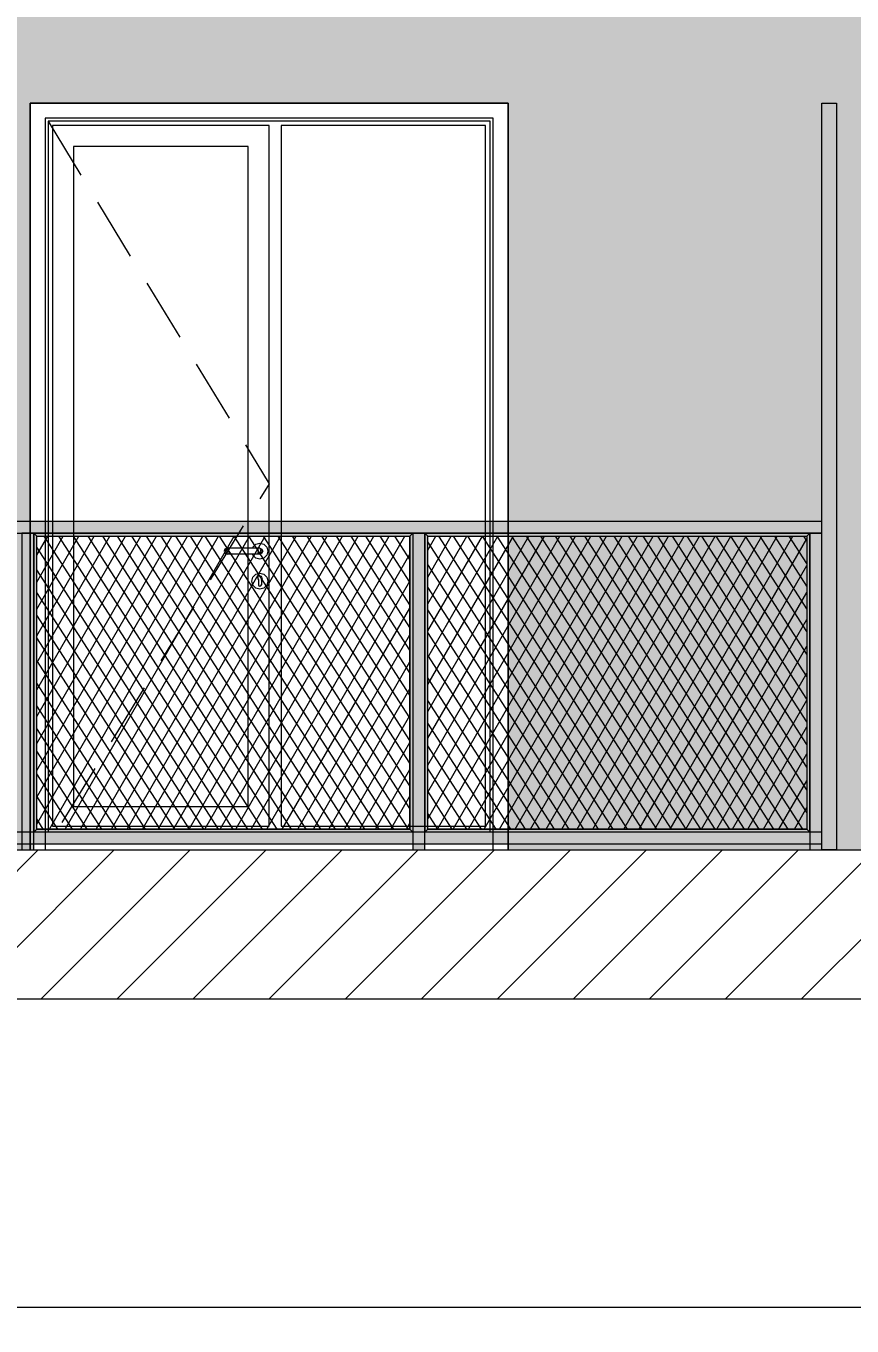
# Model space of a CAD drawing. Header units: metres. Extents: x 476297 to 476657, y 4620828 to 4621206.
# Drawn here: x 476634.682 to 476637.448, y 4621074.352 to 4621078.704 of the extents above; entities that cross this region are included whole.
import ezdxf

# ---------------------------------------------------------------- set-up
doc = ezdxf.new("R2010")
doc.units = ezdxf.units.M
doc.header["$MEASUREMENT"] = 0
doc.linetypes.add('Hidden Line', pattern=[0.3175, 0.211667, -0.105833])
for name, color, linetype in [('2D Drafting - General_Pen_No__7', 7, 'Continuous'), ('New2D Drafting - General', 7, 'Continuous'), ('New2D Drafting - General_Pen_No__30_Pen_No__9_Pen_No__9', 7, 'Continuous'), ('NewStructural - Bearing', 7, 'Continuous'), ('zoma', 7, 'Continuous')]:
    doc.layers.add(name, color=color, linetype=linetype)
doc.styles.add('GENERATED_STYLE_2', font='arial.ttf')
doc.dimstyles.new('GENERATED_STYLE__1', dxfattribs={"dimtxt": 0.2, "dimasz": 0.064421, "dimexe": 0.18, "dimexo": 0.003, "dimgap": 0.09, "dimtad": 1, "dimtih": 1, "dimtoh": 1, "dimzin": 0, "dimdsep": 46, "dimtxsty": 'GENERATED_STYLE_2', "dimblk": 'ARROWHEAD_2', "dimblk1": 'ARROWHEAD_2', "dimblk2": 'ARROWHEAD_2', "dimcen": 0.09, "dimclrd": 142, "dimclre": 142, "dimclrt": 142, "dimadec": 0, "dimazin": 0, "dimtfac": 1, "dimtdec": 4, "dimtmove": 0, "dimatfit": 3, "dimfxl": 1, "dimtolj": 1, "dimtzin": 0, "dimarcsym": 0})
pattern_1 = [(60, (476844.52715, 4621385.791044), (-0.038971143, 0.0225), []), (122.833095, (476844.52715, 4621385.791044), (0.0368060797, 0.01875), [])]

# ---------------------------------------------------------------- blocks, each defined once
blk = doc.blocks.new('*D31', base_point=(476844.5271, 4621385.791))
at = {"layer": 'zoma', "color": 142, "linetype": 'Continuous', "lineweight": 0, "transparency": 16777216}
for p, q in [((476630.6966, 4621074.3518), (476630.6966, 4621074.4789)), ((476637.5966, 4621074.3518), (476637.5966, 4621074.4789)), ((476630.721, 4621074.4577), (476630.6721, 4621074.373)), ((476630.6966, 4621074.4153), (476637.5966, 4621074.4153)), ((476637.621, 4621074.4577), (476637.5721, 4621074.373))]:
    blk.add_line(p, q, dxfattribs=at)
at = {"layer": 'zoma', "color": 142, "lineweight": 0, "transparency": 16777216, "insert": (476633.8805, 4621074.4553), "char_height": 0.2, "attachment_point": 7, "style": 'GENERATED_STYLE_2'}
blk.add_mtext('\\A1;{\\pql;\\fArial CYR|b0|i0|c204|p34;6,90}', dxfattribs=at)
blk = doc.blocks.new('ARROWHEAD_2')
at = {"color": 0, "linetype": 'Continuous', "lineweight": 0}
for p, q in [((0, 0), (-1, 0)), ((-0.378, -0.655), (0.378, 0.655))]:
    blk.add_line(p, q, dxfattribs=at)

msp = doc.modelspace()

# ---------------------------------------------------------------- hatches: boundary and pattern name
at = {"layer": '2D Drafting - General_Pen_No__7', "linetype": 'Continuous', "lineweight": 0}
h = msp.add_hatch(dxfattribs=at)
h.set_pattern_fill('MASONRY_BLOCK', style=0, pattern_type=2)
h.set_pattern_definition([(45, (476844.52715, 4621385.79104), (-0.12727922, 0.12727922), [])])
h.paths.add_polyline_path([(476604.8831, 4621075.4455), (476604.8831, 4621075.9455), (476656.9229, 4621075.9455), (476656.9229, 4621075.4455)])
at = {"layer": 'New2D Drafting - General', "linetype": 'Continuous', "lineweight": 0}
h = msp.add_hatch(dxfattribs=at)
h.set_pattern_fill('BATT_INSULATION', style=0, pattern_type=2)
h.set_pattern_definition(pattern_1)
h.paths.add_polyline_path([(476634.7186, 4621076.9955), (476635.9676, 4621076.9955), (476635.9676, 4621076.0155), (476634.7186, 4621076.0155)])
h = msp.add_hatch(dxfattribs=at)
h.set_pattern_fill('BATT_INSULATION', style=0, pattern_type=2)
h.set_pattern_definition(pattern_1)
h.paths.add_polyline_path([(476636.0276, 4621076.9955), (476637.2966, 4621076.9955), (476637.2966, 4621076.0155), (476636.0276, 4621076.0155)])
at = {"layer": 'New2D Drafting - General_Pen_No__30_Pen_No__9_Pen_No__9', "linetype": 'Continuous', "lineweight": 0}
for color, points in [(252, [(476623.4962, 4621079.1454), (476623.4962, 4621075.9455), (476625.0962, 4621075.9455), (476625.0962, 4621078.4455), (476626.6962, 4621078.4455), (476626.6962, 4621075.9455), (476627.4962, 4621075.9455), (476627.4962, 4621078.4455), (476629.0962, 4621078.4455), (476629.0962, 4621075.9455), (476632.2962, 4621075.9455), (476632.2962, 4621078.4455), (476633.8962, 4621078.4455), (476633.8962, 4621075.9455), (476634.6963, 4621075.9455), (476634.6963, 4621078.4455), (476636.2963, 4621078.4455), (476636.2963, 4621075.9455), (476637.8962, 4621075.9455), (476637.8962, 4621078.4455), (476637.8962, 4621078.4455), (476637.8962, 4621079.1454), (476635.696, 4621079.1454), (476635.696, 4621078.8655), (476631.296, 4621078.8655), (476631.296, 4621079.1454), (476630.0961, 4621079.1454), (476630.0961, 4621078.8655), (476625.6961, 4621078.8655), (476625.6961, 4621079.1454)]), (255, [(476637.3962, 4621078.4456), (476637.3962, 4621075.9455), (476637.3462, 4621075.9455), (476637.3462, 4621078.4456)]), (255, [(476630.7216, 4621077.0455), (476630.7216, 4621077.0055), (476637.3466, 4621077.0055), (476637.3466, 4621077.0455)]), (255, [(476634.6686, 4621075.9455), (476634.7086, 4621075.9455), (476634.7086, 4621077.0055), (476634.6686, 4621077.0055)]), (255, [(476634.7086, 4621076.0055), (476634.7186, 4621076.0155), (476634.7186, 4621076.9955), (476634.7086, 4621077.0055)]), (255, [(476635.9676, 4621076.9955), (476635.9776, 4621077.0055), (476634.7086, 4621077.0055), (476634.7186, 4621076.9955)]), (255, [(476635.9776, 4621076.0055), (476635.9676, 4621076.0155), (476635.9676, 4621076.9955), (476635.9776, 4621077.0055)]), (255, [(476635.9776, 4621075.9455), (476636.0176, 4621075.9455), (476636.0176, 4621077.0055), (476635.9776, 4621077.0055)]), (255, [(476636.0176, 4621076.0055), (476636.0276, 4621076.0155), (476636.0276, 4621076.9955), (476636.0176, 4621077.0055)]), (255, [(476637.2966, 4621076.9955), (476637.3066, 4621077.0055), (476636.0176, 4621077.0055), (476636.0276, 4621076.9955)]), (255, [(476637.3066, 4621077.0055), (476637.2966, 4621076.9955), (476637.2966, 4621076.0155), (476637.3066, 4621076.0055)]), (255, [(476637.3066, 4621075.9455), (476637.3466, 4621075.9455), (476637.3466, 4621077.0055), (476637.3066, 4621077.0055)]), (255, [(476630.7216, 4621076.0055), (476630.7216, 4621075.9655), (476637.3466, 4621075.9655), (476637.3466, 4621076.0055)]), (255, [(476635.9676, 4621076.0155), (476635.9776, 4621076.0055), (476634.7086, 4621076.0055), (476634.7186, 4621076.0155)]), (255, [(476637.2966, 4621076.0155), (476637.3066, 4621076.0055), (476636.0176, 4621076.0055), (476636.0276, 4621076.0155)])]:
    msp.add_hatch(color=color, dxfattribs=at).paths.add_polyline_path(points)

# ---------------------------------------------------------------- linework, layer by layer
at = {"layer": '2D Drafting - General_Pen_No__7', "color": 7, "linetype": 'Continuous', "lineweight": 0, "flags": 128}
for points in [[(476634.7004, 4621075.9456), (476636.2963, 4621075.9456), (476636.2963, 4621078.4456), (476634.6963, 4621078.4456)], [(476634.6963, 4621078.4456), (476634.6963, 4621075.9456), (476634.7004, 4621075.9456)]]:
    msp.add_lwpolyline(points, dxfattribs=at)
for points in [[(476636.2463, 4621078.3956), (476634.7463, 4621078.3956), (476634.7463, 4621075.9456), (476636.2463, 4621075.9456)], [(476636.2363, 4621078.3856), (476634.7563, 4621078.3856), (476634.7563, 4621076.0056), (476636.2363, 4621076.0056)], [(476635.4963, 4621078.3706), (476634.7713, 4621078.3706), (476634.7713, 4621076.0256), (476635.4963, 4621076.0256)], [(476636.2213, 4621078.3706), (476635.5363, 4621078.3706), (476635.5363, 4621076.0256), (476636.2213, 4621076.0256)], [(476635.4263, 4621078.3006), (476634.8413, 4621078.3006), (476634.8413, 4621076.0906), (476635.4263, 4621076.0906)], [(476604.8831, 4621075.4455), (476604.8831, 4621075.9455), (476656.9229, 4621075.9455), (476656.9229, 4621075.4455)]]:
    msp.add_lwpolyline(points, close=True, dxfattribs=at)
at = {"layer": '2D Drafting - General_Pen_No__7', "color": 7, "linetype": 'Hidden Line', "lineweight": 0, "flags": 128}
msp.add_lwpolyline([(476634.7563, 4621078.3856), (476635.4963, 4621077.1714), (476634.7471, 4621075.9469)], dxfattribs=at)
at = {"layer": 'New2D Drafting - General', "color": 7, "linetype": 'Continuous', "lineweight": 0, "flags": 128}
for points in [[(476634.7186, 4621076.9955), (476635.9676, 4621076.9955), (476635.9676, 4621076.0155), (476634.7186, 4621076.0155)], [(476636.0276, 4621076.9955), (476637.2966, 4621076.9955), (476637.2966, 4621076.0155), (476636.0276, 4621076.0155)]]:
    msp.add_lwpolyline(points, close=True, dxfattribs=at)
at = {"layer": 'New2D Drafting - General_Pen_No__30_Pen_No__9_Pen_No__9', "color": 7, "linetype": 'Continuous', "lineweight": 0, "flags": 128}
msp.add_lwpolyline([(476629.0962, 4621075.9455), (476632.2962, 4621075.9455), (476632.2962, 4621078.4455), (476633.8962, 4621078.4455), (476633.8962, 4621075.9455), (476634.6963, 4621075.9455), (476634.6963, 4621078.4455), (476636.2963, 4621078.4455), (476636.2963, 4621075.9455), (476637.8962, 4621075.9455), (476637.8962, 4621078.4455), (476637.8962, 4621078.4455), (476637.8962, 4621079.1454), (476635.696, 4621079.1454), (476635.696, 4621078.8655), (476631.296, 4621078.8655), (476631.296, 4621079.1454), (476630.0961, 4621079.1454)], dxfattribs=at)
for points in [[(476637.3962, 4621078.4456), (476637.3962, 4621075.9455), (476637.3462, 4621075.9455), (476637.3462, 4621078.4456)], [(476630.7216, 4621077.0455), (476630.7216, 4621077.0055), (476637.3466, 4621077.0055), (476637.3466, 4621077.0455)], [(476634.6686, 4621075.9455), (476634.7086, 4621075.9455), (476634.7086, 4621077.0055), (476634.6686, 4621077.0055)], [(476634.7086, 4621076.0055), (476634.7186, 4621076.0155), (476634.7186, 4621076.9955), (476634.7086, 4621077.0055)], [(476635.9676, 4621076.9955), (476635.9776, 4621077.0055), (476634.7086, 4621077.0055), (476634.7186, 4621076.9955)], [(476635.9776, 4621076.0055), (476635.9676, 4621076.0155), (476635.9676, 4621076.9955), (476635.9776, 4621077.0055)], [(476635.9776, 4621075.9455), (476636.0176, 4621075.9455), (476636.0176, 4621077.0055), (476635.9776, 4621077.0055)], [(476636.0176, 4621076.0055), (476636.0276, 4621076.0155), (476636.0276, 4621076.9955), (476636.0176, 4621077.0055)], [(476637.2966, 4621076.9955), (476637.3066, 4621077.0055), (476636.0176, 4621077.0055), (476636.0276, 4621076.9955)], [(476637.3066, 4621077.0055), (476637.2966, 4621076.9955), (476637.2966, 4621076.0155), (476637.3066, 4621076.0055)], [(476637.3066, 4621075.9455), (476637.3466, 4621075.9455), (476637.3466, 4621077.0055), (476637.3066, 4621077.0055)], [(476630.7216, 4621076.0055), (476630.7216, 4621075.9655), (476637.3466, 4621075.9655), (476637.3466, 4621076.0055)], [(476635.9676, 4621076.0155), (476635.9776, 4621076.0055), (476634.7086, 4621076.0055), (476634.7186, 4621076.0155)], [(476637.2966, 4621076.0155), (476637.3066, 4621076.0055), (476636.0176, 4621076.0055), (476636.0276, 4621076.0155)]]:
    msp.add_lwpolyline(points, close=True, dxfattribs=at)
at = {"layer": 'NewStructural - Bearing', "color": 7, "linetype": 'Continuous', "lineweight": 0}
for p, q in [((476635.3483, 4621076.9526), (476635.3454, 4621076.9456)), ((476635.3454, 4621076.9456), (476635.3483, 4621076.9385)), ((476635.3499, 4621076.9526), (476635.3471, 4621076.9456)), ((476635.3471, 4621076.9456), (476635.3499, 4621076.9385)), ((476635.3554, 4621076.9556), (476635.3483, 4621076.9526)), ((476635.3547, 4621076.9526), (476635.3526, 4621076.9456)), ((476635.3526, 4621076.9456), (476635.3547, 4621076.9385)), ((476635.3565, 4621076.9556), (476635.3554, 4621076.9556)), ((476635.3598, 4621076.9556), (476635.3565, 4621076.9556)), ((476635.3647, 4621076.9556), (476635.3598, 4621076.9556)), ((476635.3619, 4621076.9526), (476635.3608, 4621076.9456)), ((476635.3608, 4621076.9456), (476635.3619, 4621076.9385)), ((476635.3704, 4621076.9556), (476635.3647, 4621076.9556)), ((476635.4504, 4621076.9556), (476635.3704, 4621076.9556)), ((476635.4411, 4621076.9556), (476635.442, 4621076.9591)), ((476635.442, 4621076.9591), (476635.4519, 4621076.969)), ((476635.4561, 4621076.9556), (476635.4504, 4621076.9556)), ((476635.4519, 4621076.969), (476635.4654, 4621076.9726)), ((476635.461, 4621076.9556), (476635.4561, 4621076.9556)), ((476635.4589, 4621076.9526), (476635.46, 4621076.9456)), ((476635.46, 4621076.9456), (476635.4589, 4621076.9385)), ((476635.4643, 4621076.9556), (476635.461, 4621076.9556)), ((476635.4654, 4621076.9556), (476635.4643, 4621076.9556)), ((476635.4654, 4621076.9726), (476635.4789, 4621076.969)), ((476635.4654, 4621076.9556), (476635.4725, 4621076.9526)), ((476635.4661, 4621076.9526), (476635.4682, 4621076.9456)), ((476635.4682, 4621076.9456), (476635.4661, 4621076.9385)), ((476635.4709, 4621076.9526), (476635.4737, 4621076.9456)), ((476635.4737, 4621076.9456), (476635.4709, 4621076.9385)), ((476635.4725, 4621076.9526), (476635.4754, 4621076.9456)), ((476635.4754, 4621076.9456), (476635.4725, 4621076.9385)), ((476635.4789, 4621076.969), (476635.4888, 4621076.9591)), ((476635.4888, 4621076.9591), (476635.4924, 4621076.9456)), ((476635.4924, 4621076.9456), (476635.4888, 4621076.9321)), ((476635.3483, 4621076.9385), (476635.3554, 4621076.9356)), ((476635.3565, 4621076.9356), (476635.3554, 4621076.9356)), ((476635.3598, 4621076.9356), (476635.3565, 4621076.9356)), ((476635.3647, 4621076.9356), (476635.3598, 4621076.9356)), ((476635.3704, 4621076.9356), (476635.3647, 4621076.9356)), ((476635.4504, 4621076.9356), (476635.3704, 4621076.9356)), ((476635.442, 4621076.9321), (476635.4411, 4621076.9356)), ((476635.4519, 4621076.9222), (476635.442, 4621076.9321)), ((476635.4561, 4621076.9356), (476635.4504, 4621076.9356)), ((476635.4654, 4621076.9186), (476635.4519, 4621076.9222)), ((476635.461, 4621076.9356), (476635.4561, 4621076.9356)), ((476635.4643, 4621076.9356), (476635.461, 4621076.9356)), ((476635.4654, 4621076.9356), (476635.4643, 4621076.9356)), ((476635.4725, 4621076.9385), (476635.4654, 4621076.9356)), ((476635.4789, 4621076.9222), (476635.4654, 4621076.9186)), ((476635.4888, 4621076.9321), (476635.4789, 4621076.9222)), ((476635.4384, 4621076.8456), (476635.442, 4621076.8591)), ((476635.442, 4621076.8591), (476635.4519, 4621076.869)), ((476635.4519, 4621076.869), (476635.4654, 4621076.8726)), ((476635.4587, 4621076.8572), (476635.4579, 4621076.8553)), ((476635.4579, 4621076.8553), (476635.4604, 4621076.85)), ((476635.4587, 4621076.8572), (476635.46, 4621076.8607)), ((476635.4654, 4621076.863), (476635.46, 4621076.8607)), ((476635.4654, 4621076.8726), (476635.4789, 4621076.869)), ((476635.4708, 4621076.8607), (476635.4654, 4621076.863)), ((476635.4704, 4621076.85), (476635.4729, 4621076.8553)), ((476635.4721, 4621076.8572), (476635.4708, 4621076.8607)), ((476635.4721, 4621076.8572), (476635.4729, 4621076.8553)), ((476635.4789, 4621076.869), (476635.4888, 4621076.8591)), ((476635.4888, 4621076.8591), (476635.4924, 4621076.8456)), ((476635.442, 4621076.8321), (476635.4384, 4621076.8456)), ((476635.4519, 4621076.8222), (476635.442, 4621076.8321)), ((476635.4654, 4621076.8186), (476635.4519, 4621076.8222)), ((476635.4604, 4621076.85), (476635.4604, 4621076.8485)), ((476635.4604, 4621076.8485), (476635.4604, 4621076.8456)), ((476635.4604, 4621076.8456), (476635.4604, 4621076.8427)), ((476635.4604, 4621076.8427), (476635.4604, 4621076.8369)), ((476635.4604, 4621076.8369), (476635.4604, 4621076.8331)), ((476635.4604, 4621076.8331), (476635.4619, 4621076.8295)), ((476635.4619, 4621076.8295), (476635.4654, 4621076.8281)), ((476635.4654, 4621076.8281), (476635.4689, 4621076.8295)), ((476635.4789, 4621076.8222), (476635.4654, 4621076.8186)), ((476635.4689, 4621076.8295), (476635.4704, 4621076.8331)), ((476635.4704, 4621076.8485), (476635.4704, 4621076.85)), ((476635.4704, 4621076.8485), (476635.4704, 4621076.8456)), ((476635.4704, 4621076.8456), (476635.4704, 4621076.8427)), ((476635.4704, 4621076.8427), (476635.4704, 4621076.8369)), ((476635.4704, 4621076.8369), (476635.4704, 4621076.8331)), ((476635.4888, 4621076.8321), (476635.4789, 4621076.8222)), ((476635.4924, 4621076.8456), (476635.4888, 4621076.8321))]:
    msp.add_line(p, q, dxfattribs=at)

# ---------------------------------------------------------------- dimensions: what is measured, and where the dimension line sits
at = {"layer": 'zoma', "color": 142, "linetype": 'Continuous', "lineweight": 0}
dim = msp.add_linear_dim(base=(476637.5966, 4621074.4153), p1=(476630.6966, 4621079.5371), p2=(476637.5966, 4621079.297), dimstyle='GENERATED_STYLE__1', dxfattribs=at)
dim.commit()
dim.dimension.update_dxf_attribs({"geometry": '*D31', "text_midpoint": (476634.1403, 4621074.5553), "dimtype": 160})

doc.saveas('drawing.dxf')
